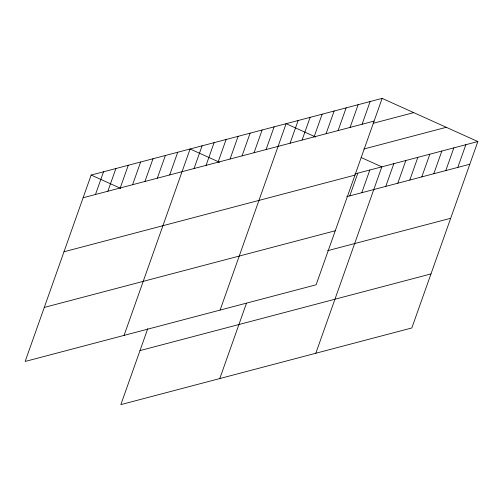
<?xml version="1.0" encoding="UTF-8"?>
<svg xmlns="http://www.w3.org/2000/svg" width="503" height="503" viewBox="0 0 503 503"><rect width="100%" height="100%" fill="white"/><g stroke="black" fill="none" stroke-linecap="round" stroke-linejoin="round"><path stroke-width="0.75" d="M382.142 98.381L91.156 175.05L25.15 361.456L316.129 284.786L382.142 98.381L477.85 141.544L411.844 327.95L120.858 404.619L147.769 328.622M95.488 194.491L103.524 171.793M107.856 191.234L115.891 168.53M120.223 187.971L128.259 165.273M132.591 184.714L140.626 162.016M144.952 181.457L152.994 158.759M157.32 178.2L165.361 155.502M169.687 174.937L177.729 152.239M124.084 335.388L190.09 148.982L219.616 162.299M194.057 168.518L202.099 145.82M206.06 165.355L214.102 142.657M218.063 162.192L226.105 139.494M230.066 159.03L238.108 136.332M242.069 155.867L250.11 133.169M254.072 152.705L262.113 130.007M266.074 149.542L274.116 126.844M220.107 310.087L286.119 123.681L315.639 136.998M290.08 143.217L298.122 120.519M302.083 140.054L310.125 117.356M219.792 378.552L246.445 303.29M314.086 136.891L322.127 114.194M326.089 133.729L334.13 111.031M338.091 130.566L346.133 107.868M350.094 127.404L358.136 104.706M362.097 124.241L370.139 101.543M349.78 195.868L357.822 173.17M361.783 192.706L369.824 170.008M315.815 353.251L381.827 166.845L361.229 157.558M385.788 186.38L393.83 163.682M397.791 183.218L405.833 160.52M409.794 180.055L417.836 157.357M421.797 176.893L429.839 154.195M433.806 173.736L441.841 151.032M445.809 170.574L453.844 147.869M457.812 167.411L465.847 144.707M83.121 197.748L374.106 121.085M373.213 123.298L413.724 112.628M363.744 149.045L446.268 127.303M354.816 173.963L477.85 141.544M63.988 251.77L354.973 175.107M346.781 196.66L469.815 164.248M44.283 307.427L335.262 230.764M327.648 250.683L450.682 218.271M139.991 350.597L430.97 273.928M91.156 175.05L120.682 188.367"/></g></svg>
